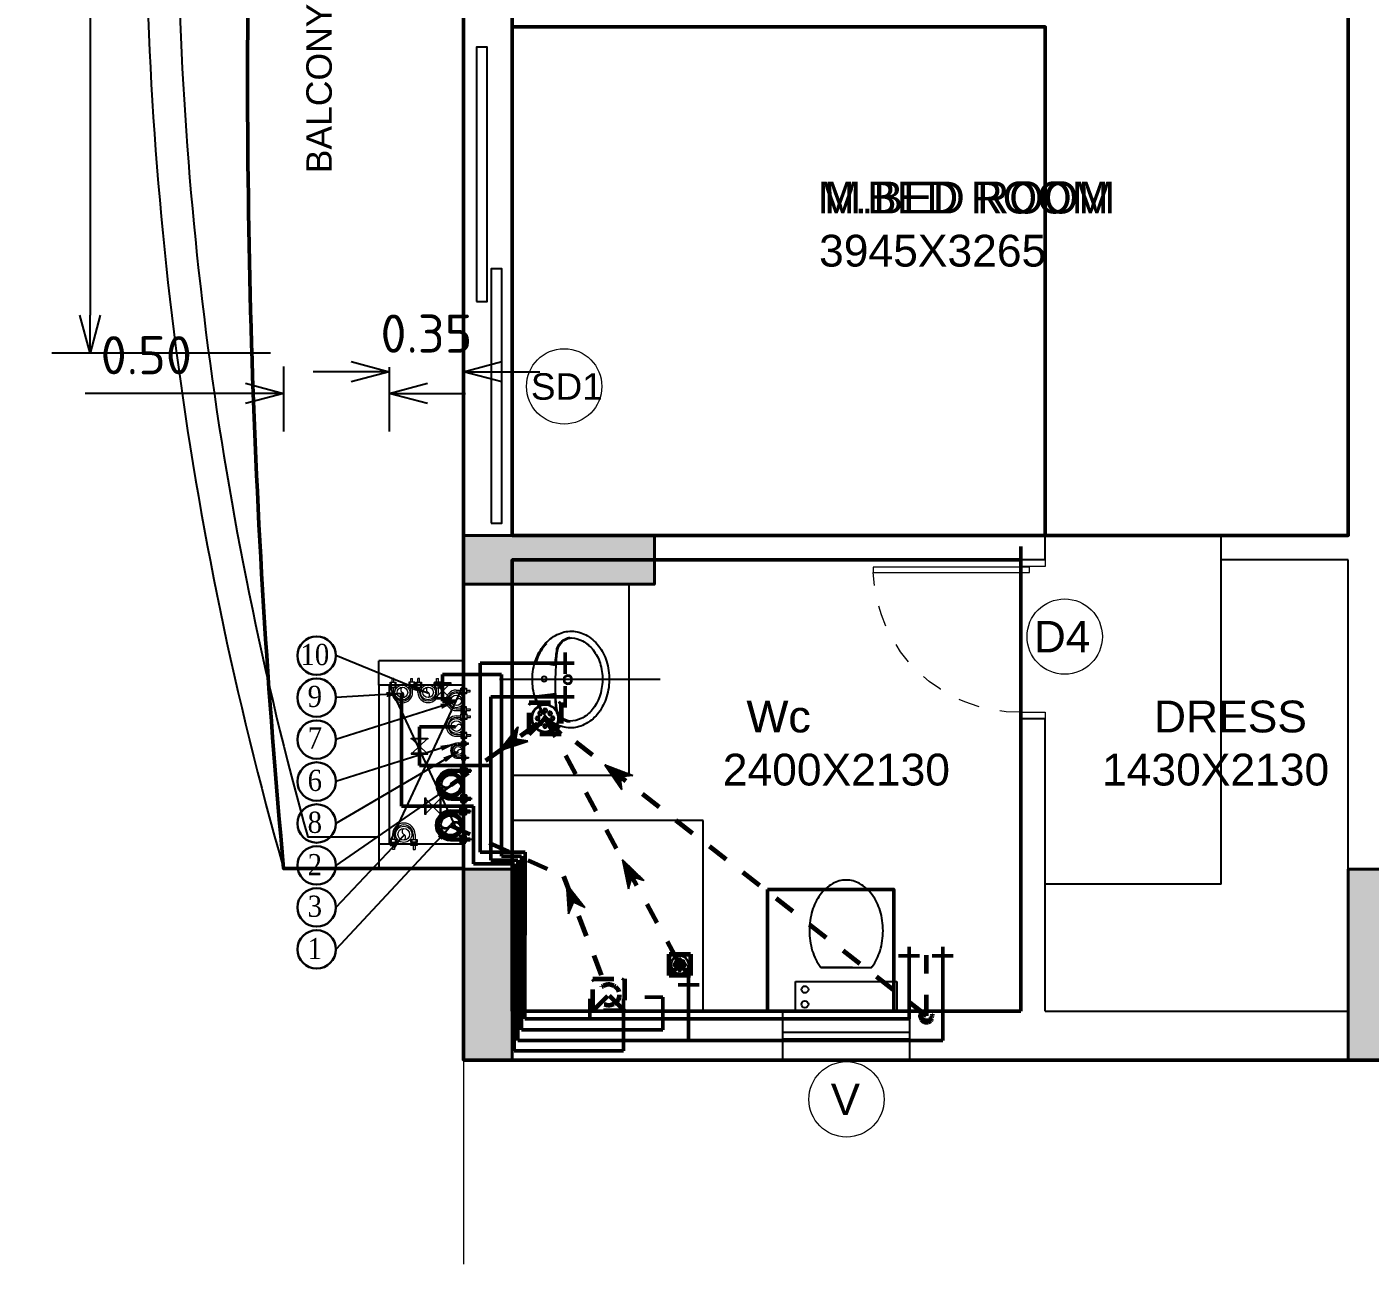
# Model space of a CAD drawing. Header units: inches. Extents: x 0 to 429, y 0 to 185.
# Drawn here: x 185.45 to 191.79, y 97.15 to 102.99 of the extents above; entities that cross this region are included whole.
import ezdxf
from ezdxf.enums import TextEntityAlignment as Align

# ---------------------------------------------------------------- set-up
doc = ezdxf.new("R2010")
doc.units = ezdxf.units.IN
doc.header["$MEASUREMENT"] = 0
doc.linetypes.add('Xr-4BHK-A-B-Ground-Sub$0$HIDDEN', pattern=[0.375, 0.25, -0.125])
doc.layers.get('DEFPOINTS').update_dxf_attribs({"lineweight": 18})
for name, color, linetype, lineweight in [('FLOOR-GROUND', 7, 'Continuous', 50), ('XR-4BHK-A-B-GROUND-SUB$0$1PL-SHAFT-PIPE-TEXT-50', 213, 'Continuous', 30), ('XR-4BHK-A-B-GROUND-SUB$0$DOOR', 34, 'Continuous', 20), ('XR-4BHK-A-B-GROUND-SUB$0$TOWER-COL', 1, 'Continuous', 40), ('XR-4BHK-A-B-GROUND-SUB$0$TOWER-COL-HATCH', 9, 'Continuous', 5)]:
    doc.layers.add(name, color=color, linetype=linetype, lineweight=lineweight)
doc.layers.add('XR-4BHK-A-B-GROUND-SUB$0$1PL-SHAFT-PIPE', color=7, linetype='Continuous')
doc.layers.add('XR-4BHK-A-B-GROUND-SUB$0$SEWERARE LINE', color=7, linetype='Continuous', lineweight=35, true_color=0xca2d12)
doc.layers.add('XR-4BHK-A-B-GROUND-SUB$0$WATER SUPPLAY', color=7, linetype='Continuous', lineweight=0, true_color=0x00f000)
doc.styles.add('Sanvi Common', font='isocpeur.ttf')
doc.styles.add('Xr-4BHK-A-B-Ground-Sub$0$$0$DIM', font='arial.ttf', dxfattribs={"height": 4})
doc.styles.add('Xr-4BHK-A-B-Ground-Sub$0$$1$Standard', font='arial.ttf')
doc.styles.add('Xr-4BHK-A-B-Ground-Sub$0$DIM', font='arial.ttf')
doc.styles.add('Xr-4BHK-A-B-Ground-Sub$0$Standard', font='ARIALN.TTF')
doc.styles.add('Xr-4BHK-A-B-Ground-Sub$0$TIMES-ROMAN', font='times.ttf', dxfattribs={"width": 0.9})
doc.styles.add('Xr-4BHK-A-B-Typical-Sub$0$DIM', font='arial.ttf')
doc.dimstyles.new('Sanvi Common', dxfattribs={"dimtxt": 0.18, "dimasz": 0.18, "dimexe": 0.18, "dimexo": 0.0625, "dimgap": 0.09, "dimtad": 1, "dimzin": 0, "dimdsep": 46, "dimtxsty": 'Sanvi Common', "dimblk": 'OPEN30', "dimcen": 0.09, "dimclrd": 68, "dimclre": 68, "dimclrt": 40, "dimadec": 0, "dimazin": 0, "dimtfac": 1, "dimtofl": 0, "dimtmove": 0, "dimatfit": 3, "dimldrblk": 'OPEN30', "dimfxl": 1, "dimtolj": 1, "dimtzin": 0, "dimarcsym": 0})
doc.dimstyles.new('Xr-4BHK-A-B-Ground-Sub$0$DIM 75', dxfattribs={"dimtxt": 75, "dimasz": 75, "dimexe": 0.18, "dimexo": 0.0625, "dimgap": 0.09, "dimtad": 0, "dimtih": 1, "dimtoh": 1, "dimdec": 0, "dimzin": 0, "dimdsep": 46, "dimtxsty": 'Xr-4BHK-A-B-Ground-Sub$0$Standard', "dimcen": 0.09, "dimclrd": 256, "dimclre": 256, "dimclrt": 256, "dimadec": 0, "dimazin": 0, "dimtfac": 1, "dimtdec": 0, "dimtofl": 0, "dimtmove": 0, "dimatfit": 3, "dimfxl": 1, "dimtolj": 1, "dimtzin": 0, "dimarcsym": 0})

# ---------------------------------------------------------------- blocks, each defined once
blk = doc.blocks.new('Xr-4BHK-A-B-Ground-Sub$0$1111')
for p, q in [((-6719.274586927844, 24832.21541770781), (-6719.274586927844, 24832.21541770757)), ((-6770.297927632695, 24610.7035688872), (-7008.810749818338, 24610.70356888464)), ((-6918.934341971064, 24610.7035688872), (-6770.297927632695, 24610.7035688872)), ((-7128.498731224099, 24545.53691638727), (-7128.498731224099, 24404.3425026373)), ((-6650.609946223907, 24545.53691638727), (-7128.498731224099, 24545.53691638727)), ((-6650.609367650235, 24404.3425026373), (-6650.609367650235, 24545.53691638727)), ((-7128.498731224099, 24404.3425026373), (-6650.609946223907, 24404.3425026373)), ((-6849.554338741815, 24404.3425026373), (-6849.554338742513, 24404.3425026387)), ((-6702.984759504441, 24404.34242388117), (-6702.984759378247, 24404.3425026373))]:
    blk.add_line(p, q)
at = {"extrusion": (0, 0, -1)}
for centre, major_axis, ratio, start_param, end_param in [((-6859.229757925728, 24842.01941884356), (-133.9517165388781, 133.9517165388781), 0.9999999999832868, 6.126583430195991, 6.550859452151544), ((-6889.554338723887, 24895.26306556142), (-90.62466888756799, 90.62466888756799), 0.9999999999968505, 0.7853981633990229, 1.303122181829161), ((-6811.386958009331, 24807.22465526871), (175.7823815872862, 175.7823815872862), 0.999999999978424, 4.219590546639136, 4.55578710340462), ((-6967.721719438676, 24807.22465526871), (-175.7823815853751, 175.7823815853751), 0.9999999999878928, 1.727398203776423, 2.063594760544665), ((-6735.889426989714, 24784.48130888748), (231.5369194917327, 231.5369194917327), 0.9999999999999714, 3.926990816986544, 4.219590546630329), ((-7043.21925045806, 24784.48130888748), (231.5369194901448, 231.5369194901448), 0.9999999999976678, 0.4927984337551386, 0.7853981633993256), ((-7043.21925045806, 24784.48130888701), (231.5369194936764, 231.5369194936764), 0.9999999999941902, 0.7853981634003531, 1.077997893043151), ((-6811.386958009331, 24761.73796250578), (-175.7823815872861, 175.7823815872861), 0.9999999999784244, 4.868990857364758, 5.205187414130243), ((-6967.721719438676, 24761.73796250578), (-231.1863063790527, 91.44161955207198), 0.9889506463526048, 3.056608940066738, 3.421061769405215), ((-6859.229757925496, 24726.94319893909), (-133.9517166011744, 133.9517166011744), 0.999999999576192, 4.837165415702824, 4.868990857265993), ((-6694.740500589833, 24437.16377004446), (11.5199454727117, 11.5199454727117), 0.9999999999696834, 1.570796326805002, 7.853981633984588)]:
    blk.add_ellipse(centre, major_axis=major_axis, ratio=ratio, start_param=start_param, end_param=end_param, dxfattribs=at)
at = {"extrusion": (0, 0, -0.9999999999999998)}
for centre, major_axis, ratio, start_param, end_param in [((-6889.554338723887, 24895.26306556142), (90.6246688875227, 90.6246688875227), 0.9999999999985453, -1.303122181830308, -0.7853981633981758), ((-6919.878919522045, 24842.01941884356), (133.9517165388556, 133.9517165388556), 0.9999999999724124, -0.267674144974732, 0.1566018769845483), ((-6735.889426989714, 24784.48130888701), (-231.5369194917326, 231.5369194917326), 0.9999999999999716, 5.205187414139048, 5.497787143782835)]:
    blk.add_ellipse(centre, major_axis=major_axis, ratio=ratio, start_param=start_param, end_param=end_param, dxfattribs=at)
at = {"extrusion": (0, 0, -0.9999999999999999)}
blk.add_ellipse((-6694.740500589833, 24507.03228540276), major_axis=(-11.51994547247887, 11.51994547247886), ratio=1, start_param=3.141592653589793, end_param=9.42477796076938, dxfattribs=at)
blk = doc.blocks.new('Xr-4BHK-A-B-Ground-Sub$0$basin6')
blk.add_lwpolyline([(285.2934714498795, -227.3402073958431, 0.1206050114433866), (264.9250448710143, -143.3080601715954, 0.1050703413403847), (202.1793294929555, -66.85247416090476, 0.0886492025878237), (112.5484028551584, -18.19339241354589, 0.0797378270325577), (0.8031899457271265, -0.0009029619881176, 0.0797378270325569), (-111.0227022276788, -17.69070568110362, 0.088649202587821), (-200.8715357833764, -65.94623754146812, 0.1050703413403811), (-263.9604269546578, -142.1188916984596, 0.1206050114433842), (-284.7065285501205, -226.058595277916, 0.120605011443388), (-264.3381019712549, -310.0907425021645, 0.1050703413403826), (-201.5923865931966, -386.5463285128538, 0.0886492025878227), (-111.9614599554004, -435.2054102602124, 0.0797378270325584), (-0.2162470459682027, -453.3978997117706, 0.0797378270325589), (111.6096451274386, -435.7080969926552, 0.0886492025878219), (201.4584786831354, -387.4525651322911, 0.1050703413403807), (264.5473698544172, -311.2799109752995, 0.120605011443382)], format="xyb", close=True)
for points in [[(-209.7065285501205, -79.98985251661941, -0.01680486891788), (-197.7677749082697, -69.86627177985918, -0.0921608508457037), (-106.0149899836835, -21.37322994853491, -0.4351277215707222), (-99.71413867093749, -24.69478230917218), (-85.2445206797231, -123.613478843033, -0.4477499644594207), (-92.36085448904736, -133.7247287180058, 0.0153645642859713), (-179.4983502626019, -141.3487863027761, 0.2725140364334764), (-249.2781254390975, -215.6120153494313, 0.2725140364334764)], [(210.2934714498795, -79.98985251661941, 0.01680486891788), (198.3547178080287, -69.86627177985918, 0.0921608508457037), (106.6019328834425, -21.37322994853446, 0.4351277215707222), (100.3010815706964, -24.69478230917264), (85.83146357948249, -123.613478843033, 0.3963443907103082), (97.15970380860676, -134.6683256285261, -0.0118557928021574), (170.1740434625414, -140.301828615644, -0.3404071676447263), (250.2754666896674, -226.8251453909007)], [(-244.4010232867579, -216.7137751216352, 0.0172432119503362), (-244.7066296595938, -226.1485327430634, 0.1206050114433753), (-228.8187253387566, -291.6958007072386, 0.1050703413403919), (-176.6215278271222, -355.2980291593732, 0.0886492025878153), (-99.35881457495293, -397.2426215136692, 0.0797378270325648), (-0.126309580820589, -413.3980008212439, 0.0797378270325629), (99.17784058948043, -397.6890197296552, 0.0886492025878172), (176.6283916822833, -356.0922912251627, 0.1050703413403667), (229.1110718687371, -292.7254294392905, 0.1206050114433997), (245.2935725593527, -227.2502699306957, 0.1206050114433708)]]:
    blk.add_lwpolyline(points, format="xyb")
for centre, radius in [((0.2934714498794619, -69.18885287727551), 14.46002586836821), ((1.36831066660693, -209.2250138947262), 26.41614066316425), ((1.36831066660693, -209.2250138947262), 21.04925606716732)]:
    blk.add_circle(centre, radius)
for centre, radius, start, end in [((-151.3197873896899, -237.7412537462595), 95.42678519909742, 106.2953086836022, 167.2702941941163), ((-3.49196232228428, -1750.185823778977), 1613.512917841294, 84.27689680190153, 96.2123264367735), ((155.3913177759048, -234.9219814708475), 90.22898964913263, 4.877457175646972, 88.71858128697289)]:
    blk.add_arc(centre, radius, start, end)
blk = doc.blocks.new('Xr-4BHK-A-B-Ground-Sub$0$d-750')
at = {"layer": 'XR-4BHK-A-B-GROUND-SUB$0$DOOR'}
for p, q in [((5.729134500143118e-09, 718.7499761594656), (5.729134500143118e-09, 749.9999761594656)), ((5.729134500143118e-09, 749.9999761594656), (115.0000000057291, 749.9999761594656)), ((115.0000000057291, 718.7499761594656), (5.729134500143118e-09, 718.7499761594656)), ((115.0000000057291, 749.9999761594656), (115.0000000057291, 718.7499761594656)), ((5.729134500143118e-09, -2.384052721993157e-05), (5.729134500143118e-09, 31.24997615947278)), ((5.729134500143118e-09, 31.24997615947278), (115.0000000057291, 31.24997615947278)), ((115.0000000057291, 31.24997615947278), (115.0000000057291, -2.384052721993157e-05)), ((115.0000000057291, -2.384052721993157e-05), (5.729134500143118e-09, -2.384052721993157e-05))]:
    blk.add_line(p, q, dxfattribs=at)
blk.add_lwpolyline([(73.88675761399941, 34.24997615947278), (811.340492390703, 34.24997615947278), (811.340492390703, 59.24997615947278), (73.88675761399941, 59.24997615947278)], close=True, dxfattribs=at)
at = {"layer": 'XR-4BHK-A-B-GROUND-SUB$0$DOOR', "color": 8, "linetype": 'Xr-4BHK-A-B-Ground-Sub$0$HIDDEN', "extrusion": (0, 0, -1)}
blk.add_ellipse((125.0000000057291, 31.24997615947278), major_axis=(218.3991734659579, 652.0652236637238), ratio=0.9987404314647262, start_param=-0.3381296109642833, end_param=1.207250979015199, dxfattribs=at)
blk = doc.blocks.new('Xr-4BHK-A-B-Ground-Sub$0$REV.CO.')
at = {"layer": 'XR-4BHK-A-B-GROUND-SUB$0$TOWER-COL-HATCH'}
for points in [[(447471.105343089, 20700.22713470212), (447241.105343089, 20700.22713470212), (447241.1058588796, 19799.73003616217), (447471.1058588796, 19799.73003616217)], [(451646.1055159165, 19799.72985292977), (451416.1055159168, 19799.72985292977), (451416.1059505372, 20700.22713470119), (451646.1059505377, 20700.22713470189)], [(448141.6016184659, 18455.22711773022), (448141.6016184659, 18225.2271177304), (447241.1053430899, 18225.22714034547), (447241.1053430892, 18455.22714034594)]]:
    blk.add_hatch(color=256, dxfattribs=at).paths.add_polyline_path(points)
at = {"layer": 'XR-4BHK-A-B-GROUND-SUB$0$TOWER-COL'}
for points in [[(447471.105343089, 20700.22713470212), (447241.105343089, 20700.22713470212), (447241.1058588796, 19799.73003616217), (447471.1058588796, 19799.73003616217)], [(451646.1059448938, 20700.22713470212), (451416.1059448938, 20700.22713470212), (451416.105343089, 19799.72968098553), (451646.105343089, 19799.72968098553)], [(447241.105343089, 18455.22713470212), (447241.105343089, 18225.22713470212), (448141.6016184659, 18225.22711773031), (448141.6016184659, 18455.22711773031)]]:
    blk.add_lwpolyline(points, close=True, dxfattribs=at)
blk = doc.blocks.new('Xr-4BHK-A-B-Ground-Sub$0$$0$DOOR NO')
at = {"lineweight": 0}
blk.add_circle((5.684341886080801e-14, 0), 10, dxfattribs=at)
at = {"style": 'Xr-4BHK-A-B-Ground-Sub$0$$0$DIM'}
blk.add_attdef('X1', text='', height=9, dxfattribs=at).set_placement((5.684341886080801e-14, 0), align=Align.MIDDLE_CENTER)
blk = doc.blocks.new('_Open30')
at = {"color": 0, "linetype": 'ByBlock', "lineweight": -2}
for p, q in [((-1, 0.26794919), (0, 0)), ((0, 0), (-1, -0.26794919)), ((0, 0), (-1, 0))]:
    blk.add_line(p, q, dxfattribs=at)
blk = doc.blocks.new('*D73')
at = {"color": 68, "lineweight": -2, "transparency": 16777216}
for p, q in [((185.9615579962611, 106.4014773266013), (185.5677547431542, 106.4014773266013)), ((185.7477547431542, 106.2214773266013), (185.7477547431542, 101.6249730716356)), ((186.5987831164149, 101.4449730716356), (185.5677547431542, 101.4449730716356))]:
    blk.add_line(p, q, dxfattribs=at)
at = {"layer": 'DEFPOINTS', "color": 0, "transparency": 16777216}
for p in [(186.0240579962611, 106.4014773266013), (185.7477547431542, 101.4449730716356), (186.6612831164149, 101.4449730716356)]:
    blk.add_point(p, dxfattribs=at)
at = {"color": 68, "lineweight": -2, "transparency": 16777216, "xscale": 0.18, "yscale": 0.18, "zscale": 0.18}
for p, rotation in [((185.7477547431542, 106.4014773266013), 90), ((185.7477547431542, 101.4449730716356), 270)]:
    blk.add_blockref('_Open30', p, dxfattribs=dict(at, rotation=rotation))
at = {"color": 40, "transparency": 16777216, "insert": (185.5677547431542, 103.9232251991184), "char_height": 0.18, "attachment_point": 5, "rotation": 90, "style": 'Sanvi Common'}
blk.add_mtext('\\A1;4.96', dxfattribs=at)
blk = doc.blocks.new('*D80')
at = {"color": 68, "lineweight": -2, "transparency": 16777216}
for p, q in [((186.9798516348804, 101.3577967243969), (186.7998516348804, 101.3577967243969)), ((187.1598516348804, 101.3794753854222), (187.1598516348804, 101.1777967243969)), ((187.5102746715184, 101.3794753854222), (187.5102746715184, 101.1777967243969)), ((187.6902746715184, 101.3577967243969), (187.8702746715184, 101.3577967243969))]:
    blk.add_line(p, q, dxfattribs=at)
at = {"layer": 'DEFPOINTS', "color": 0, "transparency": 16777216}
for p in [(187.1598516348804, 101.4419753854222), (187.5102746715184, 101.4419753854222), (187.1598516348804, 101.3577967243969)]:
    blk.add_point(p, dxfattribs=at)
at = {"color": 68, "lineweight": -2, "transparency": 16777216, "xscale": 0.18, "yscale": 0.18, "zscale": 0.18}
blk.add_blockref('_Open30', (187.1598516348804, 101.3577967243969), dxfattribs=at)
at = {"color": 68, "lineweight": -2, "transparency": 16777216, "xscale": 0.18, "yscale": 0.18, "zscale": 0.18, "rotation": 180}
blk.add_blockref('_Open30', (187.5102746715184, 101.3577967243969), dxfattribs=at)
at = {"color": 40, "transparency": 16777216, "insert": (187.3350631531994, 101.5377967243969), "char_height": 0.18, "attachment_point": 5, "style": 'Sanvi Common'}
blk.add_mtext('\\A1;0.35', dxfattribs=at)
blk = doc.blocks.new('*D81')
at = {"color": 68, "lineweight": -2, "transparency": 16777216}
for p, q in [((186.6612831164148, 101.3824730716356), (186.6612831164148, 101.0758941427619)), ((187.1598516348804, 101.3794753854222), (187.1598516348804, 101.0758941427619)), ((186.4812831164148, 101.2558941427619), (185.7252831164148, 101.2558941427619)), ((187.3398516348804, 101.2558941427619), (187.5198516348804, 101.2558941427619))]:
    blk.add_line(p, q, dxfattribs=at)
at = {"layer": 'DEFPOINTS', "color": 0, "transparency": 16777216}
for p in [(186.6612831164148, 101.4449730716356), (187.1598516348804, 101.4419753854222), (186.6612831164148, 101.2558941427619)]:
    blk.add_point(p, dxfattribs=at)
at = {"color": 68, "lineweight": -2, "transparency": 16777216, "xscale": 0.18, "yscale": 0.18, "zscale": 0.18}
blk.add_blockref('_Open30', (186.6612831164148, 101.2558941427619), dxfattribs=at)
at = {"color": 68, "lineweight": -2, "transparency": 16777216, "xscale": 0.18, "yscale": 0.18, "zscale": 0.18, "rotation": 180}
blk.add_blockref('_Open30', (187.1598516348804, 101.2558941427619), dxfattribs=at)
at = {"color": 40, "transparency": 16777216, "insert": (186.0132831164148, 101.4358941427619), "char_height": 0.18, "attachment_point": 5, "style": 'Sanvi Common'}
blk.add_mtext('\\A1;0.50', dxfattribs=at)
blk = doc.blocks.new('Xr-4BHK-A-B-Ground-Sub$0$CI50')
at = {"ltscale": 100}
for p, q in [((-53.22542626422364, 2), (-53.22542626422364, 13.49232116833446)), ((-48.33333333313931, 34.99999999991269), (-48.33333333284827, 13.49232116833446)), ((-48.33333333284827, 2), (-48.33333333529299, -2)), ((-40.33333333319752, 34.99999999991269), (-40.33333333040355, 13.49232116833446)), ((-40.33333333284827, 2), (-40.33333333284827, -2)), ((-35.44124039344024, 2), (-35.44124039344024, 13.49232116833446)), ((35.44124039344024, 2), (35.44124039344024, 13.49232116833446)), ((40.33333333319752, 34.99999999481952), (40.33333333354676, 13.49232116324129)), ((40.33333333284827, 2), (40.33333333284827, -2)), ((48.33333333313931, 34.99999999481952), (48.33333333599148, 13.49232116324129)), ((48.33333333284827, 2), (48.33333333529299, -2)), ((53.22542626422364, 2), (53.22542626422364, 13.49232116833446)), ((-53.22542626730865, -13.49232117080828), (-53.22542626730865, -2)), ((-48.33333333529299, -13.49232117080828), (-48.33333333471091, -30.62995350570418)), ((-48.33333333529299, -14.76924574369332), (-48.33333333529299, -30.62995350323035)), ((-40.33333333284827, -30.62995350323035), (-48.33333333284827, -30.62995350323035)), ((-40.33333333284827, -13.49232117080828), (-40.33333333284827, -30.62995350323035)), ((-40.33333333284827, -14.76924574369332), (-40.33333333284827, -30.62995350570418)), ((-35.44124039652525, -13.49232117080828), (-35.44124039652525, -2)), ((35.44124039652525, -13.49232117080828), (35.44124039652525, -2)), ((40.33333333284827, -13.49232117080828), (40.33333333284827, -30.62995350323035)), ((40.33333333284827, -14.76924574369332), (40.33333333284827, -30.62995350570418)), ((40.33333333284827, -30.62995350323035), (48.33333333284827, -30.62995350323035)), ((48.33333333529299, -13.49232117080828), (48.33333333471091, -30.62995350570418)), ((48.33333333529299, -14.76924574369332), (48.33333333529299, -30.62995350323035)), ((53.22542626730865, -13.49232117080828), (53.22542626730865, -2))]:
    blk.add_line(p, q, dxfattribs=at)
for points in [[(-57.92892428027699, 2), (-30.86954810534371, 2), (-30.86954810534371, 13.49232116833446), (-57.92892428027699, 13.49232116833446)], [(57.92892428027699, 2), (30.86954810534371, 2), (30.86954810534371, 13.49232116833446), (57.92892428027699, 13.49232116833446)], [(-57.92892428277992, -13.49232117080828), (-30.86954810784664, -13.49232117080828), (-30.86954810784664, -2), (-57.92892428277992, -2)], [(57.92892428277992, -13.49232117080828), (30.86954810784664, -13.49232117080828), (30.86954810784664, -2), (57.92892428277992, -2)]]:
    blk.add_lwpolyline(points, close=True, dxfattribs=at)
for radius in [34.99999999990905, 24.99999999990905]:
    blk.add_circle((0, 34.99999999991269), radius, dxfattribs=at)
for centre, radius, start, end in [((0, 34.99999999991269), 48.33333333322298, 1.667526652835144e-09, 179.9999999983325), ((0, 34.99999999991269), 40.33333333322297, 359.9999999983325, 180.0000000016675), ((6.934540301561356, 47.49999999985448), 14.29467905174831, 119.0199020126206, 240.9800979873793), ((-6.934540301561356, 22.4999999999709), 14.29467905174831, 299.0199020126206, 60.98009798737935)]:
    blk.add_arc(centre, radius, start, end, dxfattribs=at)
blk = doc.blocks.new('Xr-4BHK-A-B-Ground-Sub$0$CI100')
at = {"layer": 'XR-4BHK-A-B-GROUND-SUB$0$SEWERARE LINE', "ltscale": 100}
for p, q in [((-78.8920929323649, -2.4738256e-09), (-78.8920929323649, 11.49232116586063)), ((-73.99999999970896, 60.66666666645324), (-74.00000000098953, 11.49232116586063)), ((-65.99999999976716, 60.66666666645324), (-65.99999999854482, 11.49232116586063)), ((-61.1079070615815, -2.4738256e-09), (-61.1079070615815, 11.49232116586063)), ((61.1079070615815, -2.4738256e-09), (61.1079070615815, 11.49232116586063)), ((65.99999999976716, 60.66666666645324), (65.99999999854482, 11.49232116586063)), ((73.99999999970896, 60.66666666645324), (74.00000000098953, 11.49232116586063)), ((78.8920929323649, -2.4738256e-09), (78.8920929323649, 11.49232116586063)), ((-78.89209293544991, -15.49232117328211), (-78.89209293544991, -4.000000002473826)), ((-74.00000000098953, -2.4738256e-09), (-74.00000000343425, -4.000000002473826)), ((-74.00000000343425, -15.49232117328211), (-74.00000000285218, -37.33333333814517)), ((-74.00000000343425, -16.76924574616714), (-74.00000000343425, -37.33333333567134)), ((-66.00000000098953, -37.33333333567134), (-74.00000000098953, -37.33333333567134)), ((-66.00000000098953, -2.4738256e-09), (-66.00000000098953, -4.000000002473826)), ((-66.00000000098953, -15.49232117328211), (-66.00000000098953, -37.33333333567134)), ((-66.00000000098953, -16.76924574616714), (-66.00000000098953, -37.33333333814517)), ((-61.10790706466652, -15.49232117328211), (-61.10790706466652, -4.000000002473826)), ((61.10790706466652, -15.49232117328211), (61.10790706466652, -4.000000002473826)), ((66.00000000098953, -2.4738256e-09), (66.00000000098953, -4.000000002473826)), ((66.00000000098953, -15.49232117328211), (66.00000000098953, -37.33333333567134)), ((66.00000000098953, -16.76924574616714), (66.00000000098953, -37.33333333814517)), ((66.00000000098953, -37.33333333567134), (74.00000000098953, -37.33333333567134)), ((74.00000000098953, -2.4738256e-09), (74.00000000343425, -4.000000002473826)), ((74.00000000343425, -15.49232117328211), (74.00000000285218, -37.33333333814517)), ((74.00000000343425, -16.76924574616714), (74.00000000343425, -37.33333333567134)), ((78.89209293544991, -15.49232117328211), (78.89209293544991, -4.000000002473826))]:
    blk.add_line(p, q, dxfattribs=at)
for points in [[(-85.44812645978526, -2.4738256e-09), (-54.55187353718793, -2.4738256e-09), (-54.55187353718793, 11.49232116586063), (-85.44812645978526, 11.49232116586063)], [(85.44812645978526, -2.4738256e-09), (54.55187353718793, -2.4738256e-09), (54.55187353718793, 11.49232116586063), (85.44812645978526, 11.49232116586063)], [(-85.4481264622882, -15.49232117328211), (-54.55187353969086, -15.49232117328211), (-54.55187353969086, -4.000000002473826), (-85.4481264622882, -4.000000002473826)], [(85.4481264622882, -15.49232117328211), (54.55187353969086, -15.49232117328211), (54.55187353969086, -4.000000002473826), (85.4481264622882, -4.000000002473826)]]:
    blk.add_lwpolyline(points, close=True, dxfattribs=at)
for radius in [60.66666666644596, 49.99999999981811]:
    blk.add_circle((0, 60.66666666645324), radius, dxfattribs=at)
for centre, radius, start, end in [((0, 60.66666666645324), 73.9999999997308, 0, 180), ((0, 60.66666666645324), 65.9999999997599, 0, 180), ((13.8690806030645, 85.66666666636591), 28.58935810349662, 119.0199020120139, 240.980097987986), ((-13.8690806030645, 35.66666666654054), 28.58935810349662, 299.0199020120139, 60.98009798798606)]:
    blk.add_arc(centre, radius, start, end, dxfattribs=at)
blk = doc.blocks.new('Xr-4BHK-A-B-Ground-Sub$0$A6')
at = {"linetype": 'Continuous', "lineweight": -3}
h = blk.add_hatch(dxfattribs=at)
h.set_pattern_fill('ANSI31', color=8, scale=51.85001933485683, angle=269.9862146204266, style=0)
h.set_pattern_definition([(314.9862146204265, (-3558.981502296403, 121585.5365484209), (4.584040057853496, 4.581834745929909), [])])
h.paths.add_polyline_path([(-42.47234761156142, 41.50318173249252), (0, 0), (-42.49231404624879, -41.48273921257351), (91.68663005856797, -0.02205982757732272)])
for p, q in [((-42.49231404624879, -41.48273921245709), (0, 0)), ((-42.47234761156142, 41.50318173249252), (0, 0)), ((91.68663005856797, -0.0220598274609074), (-42.47234761156142, 41.50318173249252)), ((0, 0), (91.68663005856797, -0.0220598274609074)), ((91.68663005856797, -0.0220598274609074), (-42.49231404624879, -41.48273921245709))]:
    blk.add_line(p, q, dxfattribs=at)
blk = doc.blocks.new('Xr-4BHK-A-B-Ground-Sub$0$FT 100')
at = {"linetype": 'Continuous'}
blk.add_ellipse((0, 9.313226e-10), major_axis=(63.43259801403039, -2.92498021481441), ratio=0.9999999998229452, start_param=0.0460789852015406, end_param=6.329264292381125, dxfattribs=at)
for centre, major_axis, ratio in [((-36.73191107809544, 9.313226e-10), (7.970910180024961, 9e-16), 0.9999999998347632), ((-23.28150001447648, 23.28150001075119), (7.970910180354233, 9e-16), 0.999999999793454), ((0, 35.35070415306836), (7.970910180354233, 9e-16), 0.9999999998760722), ((0, 9.313226e-10), (7.970910180683508, 9e-16), 0.9999999997521444), ((23.28150001447648, 23.28150001075119), (7.970910180354233, 9e-16), 0.999999999793454), ((36.73191107762978, 9.313226e-10), (7.970910180683508, 0), 0.9999999997521444), ((-23.28150001447648, -23.28150000981986), (7.970910180354233, 9e-16), 0.9999999998347632), ((0, -35.35070415120572), (7.970910180354233, 9e-16), 0.999999999793454), ((23.28150001401082, -23.28150000981986), (7.970910180354233, 9e-16), 0.9999999998347632)]:
    blk.add_ellipse(centre, major_axis=major_axis, ratio=ratio)
blk = doc.blocks.new('Xr-4BHK-A-B-Ground-Sub$0$P-VALVE')
at = {"linetype": 'Continuous'}
for p, q in [((-19.66080000158399, 19.0427147973096), (19.66079999436624, 19.0427147973096)), ((-19.66080000181682, 16.42127499272465), (-19.66080000158399, 19.0427147973096)), ((19.66079999436624, 16.42127499272465), (-19.66080000181682, 16.42127499272465)), ((-17.0393600014504, -16.42127499272465), (17.0393600014504, 16.42127499272465)), ((-17.0393600014504, 16.42127499275375), (17.0393600014504, -16.42127499272465)), ((19.66079999436624, 19.0427147973096), (19.66079999436624, 16.42127499272465)), ((19.66079999459907, -16.42127499272465), (-19.66080000158399, -16.42127499269554)), ((-19.66080000158399, -16.42127499269554), (-19.66080000181682, -19.04271479707677)), ((-19.66080000181682, -19.04271479707677), (19.66079999436624, -19.04271479707677)), ((19.66079999436624, -19.04271479707677), (19.66079999459907, -16.42127499272465))]:
    blk.add_line(p, q, dxfattribs=at)
blk = doc.blocks.new('Xr-4BHK-A-B-Ground-Sub$0$A$C14D55273')
at = {"layer": 'DEFPOINTS'}
blk.add_line((0, 0), (0, 963.3336566395446), dxfattribs=at)
at = {"layer": 'XR-4BHK-A-B-GROUND-SUB$0$WATER SUPPLAY', "lineweight": 50}
for p, q in [((754.2183781166968, -42.47535394027364), (239.3104560977954, -42.47564887147746)), ((239.3104560977954, -42.47564887147746), (239.8677243876155, -925.0072358151083)), ((754.218237306748, -288.3094884984166), (754.2183781170461, -42.47470030479599)), ((2260.834033945226, -92.47507934115129), (256.3048045019677, -92.47563913738122)), ((256.3048045019677, -92.47563913738122), (256.841933803109, -943.1136230823176)), ((1062.210392216366, -396.3174014074466), (1062.210394300753, -92.47504507977283)), ((2260.834032594081, -534.5714983424114), (2260.834033945226, -92.47507934115129)), ((940.0615435422806, -142.4752474922279), (272.9496505761927, -142.4756296034757)), ((272.9496505761927, -142.4756296034757), (273.4669519376766, -961.7126109988894)), ((940.0616321178386, -297.1155526452785), (940.0615435422806, -142.4752474922279)), ((2101.976591028302, -194.2665802208066), (289.5956279764941, -194.2672726298042)), ((289.5956279764941, -194.2672726298042), (290.0919700721861, -980.3115989154467)), ((595.4724864509772, -288.3094884984166), (595.4725403173361, -194.2664437928179)), ((2101.976654698054, -534.5714983424114), (2101.976591028302, -194.2665802208066)), ((854.9611283862032, -297.1155526452785), (940.0616321178386, -297.1155526452785)), ((1012.210392548324, -353.8174014152173), (1112.210392548324, -353.8174014152755)), ((2051.976655030041, -492.0714983501821), (2151.97665503007, -492.0714983502403)), ((2210.834032926039, -492.0714983501821), (2310.834032926039, -492.0714983502403)), ((47.36600996716879, -925.0072358151083), (47.36600996716879, -1197.052578916278)), ((47.36600996716879, -925.0072358151083), (239.8677243876155, -925.0072358151083)), ((128.2859964958334, -943.1136230823176), (128.2859964958043, -1713.070025789653)), ((128.2859964958334, -943.1136230823176), (256.841933803109, -943.1136230823176)), ((78.2859964958916, -980.3115989154321), (78.28599649583339, -1871.927403963651)), ((78.2859964958916, -980.3115989154321), (290.0919700721861, -980.3115989154467)), ((178.2859964958625, -961.7126109988749), (178.2859964958334, -1819.135292285529)), ((178.2859964958625, -961.7126109988749), (273.4669519376766, -961.7126109988894)), ((47.36600996716879, -1197.052578916278), (-293.3514616503089, -1197.052578916278)), ((-293.3514616503089, -1731.249853382877), (-293.3514616503089, -1197.052578916278)), ((-207.9374810591689, -1572.514451592288), (-207.9374810591689, -1389.439541677697)), ((-207.9374810591689, -1389.439541677697), (128.2859964958043, -1389.439541677712)), ((-38.41946949294652, -1572.514451592288), (-207.9374810591689, -1572.514451592288)), ((-39.13738413140527, -1693.753329925443), (-98.60878200043226, -1693.753329925443)), ((-98.60878200043226, -1693.753329925443), (-98.60878200040315, -1819.135292285515)), ((479.4032206811826, -1763.070028532806), (479.4032206812408, -1663.070028532806)), ((521.9032206734119, -1713.070028864764), (128.2859964958043, -1713.070025789653)), ((-98.60878200040315, -1819.135292285515), (178.2859964958043, -1819.135292285529)), ((479.4032206811826, -1921.927406428804), (479.4032206812408, -1821.927406428775)), ((521.9032206734119, -1871.927406760791), (78.28599649583339, -1871.927403963651))]:
    blk.add_line(p, q, dxfattribs=at)
at = {"layer": 'XR-4BHK-A-B-GROUND-SUB$0$WATER SUPPLAY', "lineweight": 50, "xscale": 2.000000000000041, "yscale": 2.000000000000041, "zscale": 2.000000000000041}
for p, rotation in [((-144.4445254904276, -1197.052578916235), 270.0000115776375), ((-207.9374810591689, -1480.976996635029), 1.157805443229762e-05), ((-99.0813804002828, -1742.398752253561), 1.157805443229762e-05)]:
    blk.add_blockref('Xr-4BHK-A-B-Ground-Sub$0$P-VALVE', p, dxfattribs=dict(at, rotation=rotation))
blk = doc.blocks.new('Xr-4BHK-A-B-Ground-Sub$0$A$C2521575D')
at = {"layer": 'DEFPOINTS'}
blk.add_line((783.86394013057, -180.5821660755682), (783.86394013057, -883.6145795932753), dxfattribs=at)
at = {"layer": 'XR-4BHK-A-B-GROUND-SUB$0$1PL-SHAFT-PIPE-TEXT-50'}
for centre in [(90.64960406057071, 1727.19823173929), (90.64960406057071, 1529.215252796777), (90.64960406057071, 1331.232273854264), (90.64960406057071, 1133.249294911751), (90.64960406057071, 935.2663159692383), (90.64960406057071, 737.2833370267253), (90.64960406057071, 539.3003580842123), (90.64960406057071, 341.3173791416993)]:
    blk.add_circle(centre, 90.64944575136178, dxfattribs=at)
at = {"layer": 'XR-4BHK-A-B-GROUND-SUB$0$SEWERARE LINE', "linetype": 'Xr-4BHK-A-B-Ground-Sub$0$HIDDEN', "lineweight": 60, "ltscale": 200}
for p, q in [((1093.703133509844, 1356.788940375845), (1243.703133509844, 1506.788940375845)), ((1243.703133509844, 1356.788940375845), (1093.703133509844, 1506.788940375845)), ((725.746759595233, 1117.483997701842), (1168.703136582044, 1431.788937304635)), ((2968.703131390503, 27.25284054117947), (1168.703136581113, 1431.788937304635)), ((1168.703136581113, 1431.788937304635), (1804.215835377807, 268.6432082920073)), ((722.1548189149471, 925.7550932582817), (1255.827928053215, 686.2639888708509)), ((1255.827928053215, 686.2639888708509), (1468.703136582102, 126.7889342334238)), ((1754.215833330993, 218.6432103394836), (1854.215833330993, 318.6432103394836)), ((1854.215833330993, 218.6432103394836), (1754.215833330993, 318.6432103394836)), ((2968.703131390503, 27.25284054117947), (2968.703131390503, 313.8604356520736)), ((1393.703133510891, 51.7889373046346), (1543.703133510891, 201.7889373046346)), ((1543.703133510891, 51.7889373046346), (1393.703133510891, 201.7889373046346))]:
    blk.add_line(p, q, dxfattribs=at)
for points in [[(1093.703133509844, 1506.788940375845), (1243.703133509844, 1506.788940375845), (1243.703133509844, 1356.788940375845), (1093.703133509844, 1356.788940375845)], [(1754.215833330993, 318.6432103394836), (1854.215833330993, 318.6432103394836), (1854.215833330993, 218.6432103394836), (1754.215833330993, 218.6432103394836)], [(1393.703133510891, 201.7889373046346), (1543.703133510891, 201.7889373046346), (1543.703133510891, 51.7889373046346), (1393.703133510891, 51.7889373046346)]]:
    blk.add_lwpolyline(points, close=True, dxfattribs=at)
blk.add_circle((1468.703136582102, 126.7889342334238), 50, dxfattribs=at)
for centre, radius, start, end in [((2968.703131390503, 27.25284054117947), 30.00000000001455, 146.4426901939736, 33.55730980602638), ((2968.703131390503, 32.75394205655175), 27.34613722429323, 156.093204849446, 23.90679515055401)]:
    blk.add_arc(centre, radius, start, end, dxfattribs=at)
at = {"layer": 'XR-4BHK-A-B-GROUND-SUB$0$1PL-SHAFT-PIPE', "xscale": 0.9405000000115251, "yscale": 0.9405000000115251, "zscale": 0.9405000000115251, "rotation": 90}
for p in [(782.803759610746, 1118.252125047293), (779.6785595188849, 926.5232206037326)]:
    blk.add_blockref('Xr-4BHK-A-B-Ground-Sub$0$CI100', p, dxfattribs=at)
at = {"layer": 'XR-4BHK-A-B-GROUND-SUB$0$SEWERARE LINE', "linetype": 'Xr-4BHK-A-B-Ground-Sub$0$HIDDEN', "lineweight": 60, "ltscale": 200, "xscale": -1, "rotation": 270}
blk.add_blockref('Xr-4BHK-A-B-Ground-Sub$0$FT 100', (1168.703136581113, 1431.788937304635), dxfattribs=at)
at = {"layer": 'XR-4BHK-A-B-GROUND-SUB$0$SEWERARE LINE', "linetype": 'Xr-4BHK-A-B-Ground-Sub$0$HIDDEN', "lineweight": 60, "ltscale": 200, "extrusion": (-9.542065891395426e-09, 1.344798562281191e-08, 0.9999999999999999), "xscale": -1, "rotation": 35.34427195735884}
blk.add_blockref('Xr-4BHK-A-B-Ground-Sub$0$A6', (1029.002250225312, 1332.66252005411, 8.10288088202859e-06), dxfattribs=at)
at = {"layer": 'XR-4BHK-A-B-GROUND-SUB$0$SEWERARE LINE', "linetype": 'Xr-4BHK-A-B-Ground-Sub$0$HIDDEN', "lineweight": 60, "ltscale": 200, "extrusion": (1.014394489491126e-08, 1.300007249955938e-08, 0.9999999999999999), "xscale": -1, "rotation": 322.0213755926576}
blk.add_blockref('Xr-4BHK-A-B-Ground-Sub$0$A6', (1523.13298729845, 1155.228092561199, 3.046866638001014e-05), dxfattribs=at)
at = {"layer": 'XR-4BHK-A-B-GROUND-SUB$0$SEWERARE LINE', "linetype": 'Xr-4BHK-A-B-Ground-Sub$0$HIDDEN', "lineweight": 60, "ltscale": 200, "extrusion": (1.447041731545116e-08, 7.906244704497518e-09, 0.9999999999999999), "xscale": -0.9999999999999984, "rotation": 298.6372641027743}
blk.add_blockref('Xr-4BHK-A-B-Ground-Sub$0$A6', (1577.483120978169, 683.6202636373343, 2.823174198273017e-05), dxfattribs=at)
at = {"layer": 'XR-4BHK-A-B-GROUND-SUB$0$SEWERARE LINE', "linetype": 'Xr-4BHK-A-B-Ground-Sub$0$HIDDEN', "lineweight": 60, "ltscale": 200, "extrusion": (1.541158257425449e-08, 5.86387323493204e-09, 0.9999999999999999), "xscale": -1, "rotation": 290.8175809224769}
blk.add_blockref('Xr-4BHK-A-B-Ground-Sub$0$A6', (1302.4431154888, 563.7507260244673, 2.337862514627184e-05), dxfattribs=at)
at = {"layer": 'XR-4BHK-A-B-GROUND-SUB$0$SEWERARE LINE', "linetype": 'Xr-4BHK-A-B-Ground-Sub$0$HIDDEN', "lineweight": 60, "ltscale": 200, "xscale": -0.6666666666715173, "yscale": 0.6666666666715173, "zscale": 0.6666666666666666, "rotation": 270}
blk.add_blockref('Xr-4BHK-A-B-Ground-Sub$0$FT 100', (1804.215835377865, 268.6432082920073), dxfattribs=at)
at = {"layer": 'XR-4BHK-A-B-GROUND-SUB$0$WATER SUPPLAY', "xscale": -1, "rotation": 180}
blk.add_blockref('Xr-4BHK-A-B-Ground-Sub$0$A$C14D55273', (783.86394013057, -180.5821660755682), dxfattribs=at)
at = {"layer": 'XR-4BHK-A-B-GROUND-SUB$0$WATER SUPPLAY'}
for p, rotation in [((495.3516820708755, 1588.317055284992), 180), ((616.5905604340951, 1589.034969906745), 180), ((784.5657596130623, 1516.310394559216), 90), ((785.2836742348736, 1395.071516195996), 90)]:
    blk.add_blockref('Xr-4BHK-A-B-Ground-Sub$0$CI50', p, dxfattribs=dict(at, rotation=rotation))
at = {"layer": 'XR-4BHK-A-B-GROUND-SUB$0$WATER SUPPLAY', "xscale": 0.75, "yscale": 0.75, "zscale": 0.75, "rotation": 90}
blk.add_blockref('Xr-4BHK-A-B-Ground-Sub$0$CI50', (784.8450979723129, 1279.251045185243), dxfattribs=at)
at = {"layer": 'XR-4BHK-A-B-GROUND-SUB$0$WATER SUPPLAY', "xscale": 1.099999999976717, "yscale": 1.099999999976717, "zscale": 1.099999999976717}
blk.add_blockref('Xr-4BHK-A-B-Ground-Sub$0$CI50', (501.7602241847198, 845.6144859633787), dxfattribs=at)
at = {"layer": 'XR-4BHK-A-B-GROUND-SUB$0$1PL-SHAFT-PIPE-TEXT-50', "style": 'Xr-4BHK-A-B-Ground-Sub$0$TIMES-ROMAN', "width": 0.9}
for s, p in [('10', (82.06530057999771, 1682.783410213458)), ('9', (82.06530071329325, 1485.088823484351)), ('7', (82.06530164601281, 1289.12459003571)), ('6', (82.06530057999771, 1088.834473385912)), ('8', (82.06530057999771, 890.8514944433991)), ('2', (82.0652997805737, 691.1381622204281)), ('3', (82.06530057999771, 494.8855365583731)), ('1', (82.0652997805737, 295.1722043354021))]:
    blk.add_text(s, height=99.99999999996177, rotation=359.9999735271807, dxfattribs=at).set_placement(p, align=Align.CENTER)
at = {"layer": 'XR-4BHK-A-B-GROUND-SUB$0$1PL-SHAFT-PIPE-TEXT-50'}
for points in [[(618.6230056009954, 1548.095109505346), (181.2990498119034, 1727.19823173929)], [(495.351682055858, 1548.305050732859), (181.2990498119034, 1529.215252796777)], [(749.5657594597433, 1510.808527258749), (181.2990498119034, 1331.232273854264)], [(749.5657594597433, 1312.825548316236), (181.2990498119034, 1133.249294911751)], [(758.5950979786576, 1273.749177911079), (181.2990498119034, 935.2663159692383)], [(725.7467596267816, 1112.750257790452), (181.2990498119034, 737.2833370267253)], [(722.6215595349204, 921.0213533468923), (181.2990498119034, 341.3173791416993)], [(501.7602242012508, 878.612618668667), (181.2990498119034, 539.3003580842123)]]:
    blk.add_leader(points, dimstyle='Xr-4BHK-A-B-Ground-Sub$0$DIM 75', dxfattribs=at)

msp = doc.modelspace()

# ---------------------------------------------------------------- linework, layer by layer
for p, q in [((191.6852750154849, 100.5852208890051), (191.6852750154849, 104.0852224231117)), ((187.5103056450662, 100.5852208890051), (187.5102953386431, 102.9852208889993)), ((187.7403055590458, 102.9852208889993), (187.7403055590458, 100.585220893327)), ((187.5102750154965, 99.99371567374921), (187.5102750154965, 100.5852208890051)), ((190.2552750154919, 100.5852208890051), (187.5102750154965, 100.5852208890051)), ((190.2552750154919, 100.4702208889999), (190.2552750154919, 100.5852208890051)), ((191.0852750154791, 100.4700083929552), (191.0852750154791, 100.5852208890051)), ((191.6852750154849, 100.5852208890051), (191.0852750154791, 100.5852208890051)), ((187.7402750154779, 98.34017242309939), (187.7402750154779, 100.4702208889999)), ((190.2552750154919, 100.4702208889999), (187.7402750154779, 100.4702208889999)), ((190.1402750155012, 99.72017242320591), (190.1402750161706, 100.4702208891017)), ((191.0852750154791, 98.94017242310521), (191.0852750154791, 100.4702208889999)), ((191.6852750154849, 100.4702208889999), (191.0852750154791, 100.4702208889999)), ((191.6852750154849, 98.3402208889952), (191.6852750154849, 100.4702208889999)), ((188.2898515521138, 100.3550084076474), (188.2898515520847, 99.45500839729222)), ((187.5102750154965, 99.99371567374921), (187.109851634863, 99.99371567374921)), ((187.109851634863, 99.87871567374397), (187.109851634863, 99.99371567374921)), ((188.4374849895303, 99.90500840246979), (187.6794894258838, 99.90500840246979)), ((187.109851634863, 99.87871567374397), (187.109851634863, 99.12871567374397)), ((187.5098516348862, 99.87871567374397), (187.109851634863, 99.87871567374397)), ((187.1598516348804, 99.87871567374397), (187.1598516348804, 99.12871567374397)), ((187.1598516348804, 99.87871567374397), (187.5098516348862, 99.12871567374397)), ((187.1598516348804, 99.12871567374397), (187.5098516348862, 99.87871567374397)), ((187.5098516348862, 99.87871567374397), (187.5098516348862, 99.12871567374397)), ((190.1402750155012, 98.3402208889952), (190.1402750155012, 99.72017242310405)), ((190.2552750154919, 99.72017242310405), (190.1402750155012, 99.72017242310405)), ((190.2552750154919, 98.34017242309939), (190.2552750154919, 99.72017242310405)), ((187.7402750154779, 99.45500839729222), (188.2898515520847, 99.45500839729222)), ((188.6402750155012, 99.24022088900394), (187.7398516348676, 99.24022088900394)), ((188.6402750155012, 98.34017242309939), (188.6402750155012, 99.24022088900394)), ((187.5098516348862, 99.12871567374397), (187.109851634863, 99.12871567374397)), ((187.109851634863, 99.12871567374397), (187.109851634863, 99.01371567375328)), ((187.109851634863, 99.01371567375328), (186.6612831163857, 99.01371567375328)), ((187.5098712699019, 99.01371567375328), (187.109851634863, 99.01371567375328)), ((191.0852750154791, 98.94017242310521), (190.2548516348816, 98.94017242310521)), ((189.0157475897923, 98.3402208889952), (187.7398516348676, 98.3402208889952)), ((189.6157475897981, 98.3402208889952), (189.0157475897923, 98.3402208889952)), ((189.0157475897923, 98.3402208889952), (189.0157475897923, 98.11022088899928)), ((189.6157475897981, 98.3402208889952), (190.1402750155012, 98.3402208889952)), ((189.6157475897981, 98.11022088899928), (189.6157475897981, 98.3402208889952)), ((190.2552750154919, 98.3402208889952), (191.6852750154849, 98.3402208889952)), ((189.6157475897981, 98.24017242309357), (189.0157475897923, 98.24017242309357)), ((189.0157475897923, 98.21017242309473), (189.6157475897981, 98.21017242309473)), ((189.0157475897923, 98.11022088899928), (187.5102750154965, 98.11022088899928)), ((189.0157475897923, 98.11022088899928), (189.6157475897981, 98.11022088899928)), ((189.6157475897981, 98.11022088899928), (191.915274757519, 98.11022088899928))]:
    msp.add_line(p, q)
for points in [[(187.2902706568475, 103.9702199290828), (186.0130834552456, 103.9702199290828, 0.07426549921327624), (186.6612831163857, 99.01371567375328), (187.109851634863, 99.01371567375328)], [(187.2902706568475, 103.8202199290886), (186.1610220184721, 103.8202199290886, 0.07036446538143001), (186.7748246788742, 99.16371567374746), (187.109851634863, 99.16371567374746)]]:
    msp.add_lwpolyline(points, format="xyb")
for points in [[(187.571035116247, 101.6889108592209), (187.6210351162354, 101.6889108592209), (187.6210351162354, 102.888910859218), (187.571035116247, 102.888910859218)], [(187.6403055590399, 100.6430070312258), (187.6903055590574, 100.6430070312258), (187.6903055590574, 101.8430070312229), (187.6403055590399, 101.8430070312229)]]:
    msp.add_lwpolyline(points, close=True)
at = {"layer": 'FLOOR-GROUND', "color": 246}
msp.add_line((190.1402758755485, 99.78264959299258), (190.1402758755485, 100.5326940200671), dxfattribs=at)
at = {"layer": 'FLOOR-GROUND', "color": 181}
msp.add_lwpolyline([(188.790271069016, 116.3554365642544), (188.790271069016, 112.5954359188677), (189.8802750154919, 112.5954359188677), (189.8802750154919, 109.0602204048105), (187.8902773524515, 109.0602208889964), (187.8902773524515, 103.9702205810377), (187.5102887106532, 103.9702199290828), (187.5102750154965, 98.11022088899928), (191.9148817814185, 98.11022088899928)], dxfattribs=at)
at = {"layer": 'FLOOR-GROUND', "color": 230}
msp.add_lwpolyline([(191.915274756937, 98.10995709030841), (187.5102750148854, 98.10995709030841), (187.510288710042, 103.9699561303919), (187.8902828878254, 103.9699567823614), (187.8902741551338, 109.0599570903055), (189.8802750148807, 109.0599566061196), (189.8802750148807, 112.8249293556351), (194.5198524935459, 112.8249293556351)], dxfattribs=at)
at = {"layer": 'FLOOR-GROUND', "color": 35}
msp.add_lwpolyline([(187.5102895704386, 103.97019306015), (186.5102887105985, 103.9701953972098, 0.03060074719264292), (186.6612839761711, 99.01368880482052), (187.5102779867939, 99.01368880482052)], format="xyb", close=True, dxfattribs=at)
at = {"layer": 'FLOOR-GROUND', "color": 150}
msp.add_lwpolyline([(187.7403064188311, 100.5851940244088), (191.6852758752703, 100.5851940244088), (191.6852758752703, 103.8551943356201), (187.7403064188311, 103.8551943356201)], close=True, dxfattribs=at)
at = {"layer": 'FLOOR-GROUND', "color": 103}
msp.add_lwpolyline([(187.7403064188311, 102.985194024403), (190.2552750157829, 102.985194024403), (190.2552750157829, 100.5851940244088), (187.7403064188311, 100.5851940244088)], close=True, dxfattribs=at)
at = {"layer": 'FLOOR-GROUND', "color": 81}
msp.add_lwpolyline([(190.1402758755485, 98.34019402006244), (187.7402758755252, 98.34019402006244), (187.7402758755252, 100.4701940200671), (190.1402758755485, 100.4701940200671)], close=True, dxfattribs=at)
at = {"layer": 'FLOOR-GROUND', "color": 128}
msp.add_lwpolyline([(188.9437414693876, 98.91516325042768), (189.5402454927735, 98.91516325042768), (189.5402454927735, 98.3401940201061), (188.9437414693876, 98.3401940201061)], close=True, dxfattribs=at)

# ---------------------------------------------------------------- block references
at = {"yscale": 0.001, "zscale": 0.001}
for name, p, xscale in [('Xr-4BHK-A-B-Ground-Sub$0$A$C2521575D', (186.7264012727592, 98.29100618641543), 0.001), ('Xr-4BHK-A-B-Ground-Sub$0$1111', (182.4261932510763, 73.93587838636314), -0.001)]:
    msp.add_blockref(name, p, dxfattribs=dict(at, xscale=xscale))
at = {"extrusion": (0, 0, -1), "rotation": 180}
for name, p, xscale, yscale, zscale in [('Xr-4BHK-A-B-Ground-Sub$0$REV.CO.', (259.7308311873585, 118.8104480237003), 0.001, 0.001, -0.001), ('Xr-4BHK-A-B-Ground-Sub$0$d-750', (-190.2552750154919, 100.4702208651493), -0.001000064621213824, 0.001000064621213824, -0.001000064621213824)]:
    msp.add_blockref(name, p, dxfattribs=dict(at, xscale=xscale, yscale=yscale, zscale=zscale))
ref = msp.add_blockref('Xr-4BHK-A-B-Ground-Sub$0$$0$DOOR NO', (187.9850874736494, 101.2888574632293), dxfattribs=dict(xscale=0.01778, yscale=0.01778, zscale=0.01778, rotation=180))
ref.add_attrib('X1', 'SD1', dxfattribs={"height": 0.125, "style": 'Xr-4BHK-A-B-Ground-Sub$0$$1$Standard'}).set_placement((187.9977124168127, 101.2883458670463), align=Align.MIDDLE_CENTER)
ref = msp.add_blockref('Xr-4BHK-A-B-Ground-Sub$0$$0$DOOR NO', (190.3468294358809, 100.1081331943774), dxfattribs=dict(xscale=0.01778, yscale=0.01778, zscale=0.01778, rotation=180))
ref.add_attrib('X1', 'D4', dxfattribs={"height": 0.1481666666666666, "style": 'Xr-4BHK-A-B-Ground-Sub$0$$1$Standard'}).set_placement((190.3349033330797, 100.1081331943774), align=Align.MIDDLE_CENTER)
at = {"xscale": -0.0008000000005807211, "yscale": 0.0008000000005807208, "zscale": 0.0008000000005807208, "rotation": 88.90493181224097}
msp.add_blockref('Xr-4BHK-A-B-Ground-Sub$0$basin6', (187.835017993004, 99.90930171438096), dxfattribs=at)
ref = msp.add_blockref('Xr-4BHK-A-B-Ground-Sub$0$$0$DOOR NO', (189.3173126167149, 97.92469022772868), dxfattribs=dict(xscale=0.01778, yscale=0.01778, zscale=0.01778, rotation=180))
ref.add_attrib('X1', 'V', dxfattribs={"height": 0.1481666666666666, "style": 'Xr-4BHK-A-B-Ground-Sub$0$$1$Standard'}).set_placement((189.3120570459924, 97.92469022772868), align=Align.MIDDLE_CENTER)

# ---------------------------------------------------------------- texts
at = {"style": 'Xr-4BHK-A-B-Ground-Sub$0$DIM'}
msp.add_text('BALCONY', height=0.12, rotation=90, dxfattribs=at).set_placement((186.8884254357017, 102.2940568615945))
for s, p in [('M.BED ROOM', (189.1811833895681, 102.1047273943173)), ('3945X3265', (189.1879364591496, 101.8541134789034)), ('Wc', (188.8448153816626, 99.65614947645237)), ('  DRESS', (190.6517429084106, 99.65614947646692)), ('2400X2130', (188.7335943720882, 99.40553556103852)), ('1430X2130', (190.5230253094979, 99.40553556103852))]:
    msp.add_text(s, height=0.15, dxfattribs=at).set_placement(p)
at = {"layer": 'FLOOR-GROUND', "color": 150, "style": 'Xr-4BHK-A-B-Ground-Sub$0$DIM'}
msp.add_text('M.BED ROOM', height=0.15, dxfattribs=at).set_placement((189.2119604497621, 102.1047273943173))
at = {"layer": 'FLOOR-GROUND', "color": 81, "style": 'Xr-4BHK-A-B-Typical-Sub$0$DIM'}
msp.add_text('Wc', height=0.15, dxfattribs=at).set_placement((188.8460888954051, 99.65612260804347))

# ---------------------------------------------------------------- dimensions: what is measured, and where the dimension line sits
at = {"color": 2}
for base, p1, angle, picture, middle in [((185.7477547431542, 101.4449730716356), (186.0240579962611, 106.4014773266013), 90, '*D73', (185.5677547431542, 103.9232251991184)), ((186.6612831164148, 101.2558941427619), (187.1598516348804, 101.4419753854222), 180, '*D81', (186.0132831164148, 101.4358941427619))]:
    dim = msp.add_linear_dim(base=base, p1=p1, p2=(186.6612831164148, 101.4449730716356), angle=angle, dimstyle='Sanvi Common', dxfattribs=at)
    dim.commit()
    dim.dimension.update_dxf_attribs({"geometry": picture, "text_midpoint": middle})
dim = msp.add_linear_dim(base=(187.1598516348804, 101.3577967243969), p1=(187.5102746715184, 101.4419753854222), p2=(187.1598516348804, 101.4419753854222), angle=180, dimstyle='Sanvi Common', dxfattribs=at)
dim.commit()
dim.dimension.update_dxf_attribs({"geometry": '*D80', "text_midpoint": (187.3350631531994, 101.3577967243969), "dimtype": 160})

doc.saveas('drawing.dxf')
